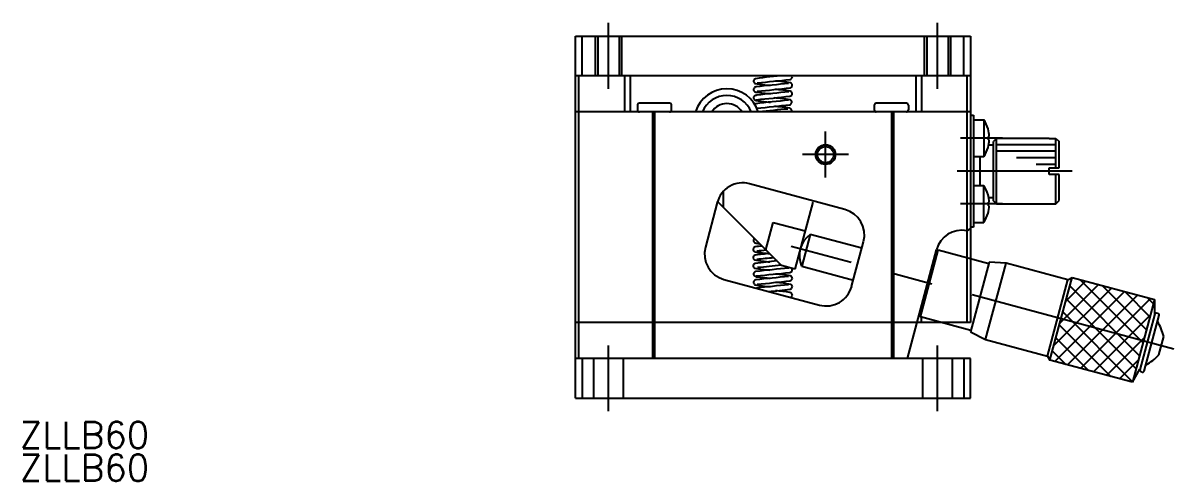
# Model space of a CAD drawing. Extents: x -2 to 362, y 0 to 230.
# Drawn here: x 0.5 to 175.4, y 0 to 69.6 of the extents above; entities that cross this region are included whole.
import ezdxf

# ---------------------------------------------------------------- set-up
doc = ezdxf.new("R2010")
doc.units = 0
doc.linetypes.add('CENTER', pattern=[50.8, 31.75, -6.35, 6.35, -6.35])
doc.linetypes.add('DASHED', pattern=[19.05, 12.7, -6.35])
doc.layers.get('0').update_dxf_attribs({"linetype": 'CONTINUOUS'})
doc.layers.add('CENTER', color=1, linetype='CENTER')
doc.styles.get("Standard").update_dxf_attribs({"font": 'txt.shx', "height": 3, "bigfont": 'bigfont.shx'})

# ---------------------------------------------------------------- blocks, each defined once
blk = doc.blocks.new('*U15')
at = {"color": 7, "linetype": 'CONTINUOUS'}
blk.add_text('ZLLB60', height=4, dxfattribs=at).set_placement((0, 5))
blk = doc.blocks.new('*U16')
at = {"color": 7, "linetype": 'CONTINUOUS'}
blk.add_text('ZLLB60', height=4, dxfattribs=at).set_placement((0, 0))

msp = doc.modelspace()

# ---------------------------------------------------------------- linework, layer by layer
at = {"color": 7, "linetype": 'CONTINUOUS'}
for p, q in [((84.48, 12.59), (84.48, 67.59)), ((84.48, 67.59), (144.48, 67.59)), ((85.48, 61.59), (85.48, 67.59)), ((143.48, 61.59), (143.48, 67.59)), ((144.48, 67.59), (144.48, 24.09)), ((84.48, 61.59), (144.48, 61.59)), ((84.98, 18.59), (84.98, 61.59)), ((91.9, 61.59), (91.9, 56.09)), ((92.78, 61.59), (92.78, 56.09)), ((117.35, 61.2), (117.41, 61.3)), ((117.41, 61.51), (117.37, 61.59)), ((117.43, 61.41), (117.41, 61.51)), ((117.41, 61.3), (117.43, 61.41)), ((136.18, 61.59), (136.18, 56.09)), ((137.06, 61.59), (137.06, 56.09)), ((143.98, 24.09), (143.98, 61.59)), ((111.57, 60.92), (111.53, 60.82)), ((111.53, 60.82), (111.54, 60.71)), ((111.55, 59.61), (111.53, 59.5)), ((111.53, 59.5), (111.55, 59.38)), ((111.54, 60.71), (111.57, 60.61)), ((111.61, 59.7), (111.55, 59.61)), ((111.63, 61.01), (111.57, 60.92)), ((111.57, 60.61), (111.63, 60.53)), ((111.68, 59.78), (111.61, 59.7)), ((111.71, 61.07), (111.63, 61.01)), ((111.63, 60.53), (111.7, 60.46)), ((111.78, 59.83), (111.68, 59.78)), ((111.7, 60.46), (111.8, 60.4)), ((111.82, 61.13), (111.71, 61.07)), ((111.91, 59.89), (111.78, 59.83)), ((117.08, 61.02), (117.18, 61.06)), ((117.1, 59.75), (117.22, 59.8)), ((117.25, 60.43), (117.14, 60.49)), ((117.18, 61.06), (117.27, 61.11)), ((117.22, 59.8), (117.31, 59.87)), ((117.33, 60.36), (117.25, 60.43)), ((117.27, 61.11), (117.35, 61.2)), ((117.31, 59.87), (117.38, 59.96)), ((117.39, 60.28), (117.33, 60.36)), ((117.38, 59.96), (117.42, 60.06)), ((117.42, 60.17), (117.39, 60.28)), ((117.42, 60.06), (117.42, 60.17)), ((111.54, 58.29), (111.53, 58.28)), ((111.53, 58.28), (111.53, 58.27)), ((111.53, 58.27), (111.53, 58.26)), ((111.53, 58.26), (111.53, 58.25)), ((111.53, 58.25), (111.53, 58.24)), ((111.53, 58.24), (111.53, 58.24)), ((111.53, 58.24), (111.53, 58.23)), ((111.53, 58.23), (111.53, 58.22)), ((111.53, 58.22), (111.53, 58.21)), ((111.53, 58.21), (111.53, 58.2)), ((111.53, 58.2), (111.53, 58.19)), ((111.53, 58.19), (111.53, 58.17)), ((111.53, 58.17), (111.54, 58.16)), ((111.55, 58.33), (111.54, 58.32)), ((111.54, 58.32), (111.54, 58.3)), ((111.54, 58.3), (111.54, 58.3)), ((111.54, 58.3), (111.54, 58.29)), ((111.54, 58.16), (111.54, 58.15)), ((111.54, 58.15), (111.54, 58.14)), ((111.54, 58.14), (111.55, 58.12)), ((111.55, 59.38), (111.6, 59.28)), ((111.56, 58.36), (111.55, 58.35)), ((111.55, 58.35), (111.55, 58.34)), ((111.55, 58.34), (111.55, 58.33)), ((111.55, 58.12), (111.55, 58.11)), ((111.55, 58.11), (111.56, 58.1)), ((111.57, 58.38), (111.56, 58.37)), ((111.56, 58.37), (111.56, 58.36)), ((111.56, 58.1), (111.56, 58.08)), ((111.56, 58.08), (111.57, 58.07)), ((111.58, 58.39), (111.57, 58.38)), ((111.57, 58.38), (111.57, 58.38)), ((111.57, 58.07), (111.58, 58.06)), ((111.59, 58.4), (111.58, 58.4)), ((111.58, 58.4), (111.58, 58.39)), ((111.58, 58.06), (111.59, 58.04)), ((111.6, 58.42), (111.59, 58.41)), ((111.59, 58.41), (111.59, 58.4)), ((111.59, 58.04), (111.59, 58.03)), ((111.59, 58.03), (111.6, 58.01)), ((111.6, 59.28), (111.68, 59.2)), ((111.61, 58.44), (111.6, 58.43)), ((111.6, 58.43), (111.6, 58.42)), ((111.6, 58.01), (111.62, 58)), ((111.62, 58.44), (111.61, 58.44)), ((111.63, 58.45), (111.62, 58.44)), ((111.62, 58), (111.63, 57.99)), ((111.64, 58.46), (111.63, 58.45)), ((111.63, 57.99), (111.64, 57.98)), ((111.65, 58.47), (111.64, 58.46)), ((111.64, 57.98), (111.65, 57.96)), ((111.66, 58.48), (111.65, 58.47)), ((111.65, 57.96), (111.67, 57.95)), ((111.67, 58.49), (111.66, 58.48)), ((111.68, 58.5), (111.67, 58.49)), ((111.67, 57.95), (111.68, 57.94)), ((111.68, 59.2), (111.77, 59.14)), ((111.69, 58.51), (111.68, 58.5)), ((111.68, 57.94), (111.69, 57.93)), ((111.71, 58.52), (111.69, 58.51)), ((111.69, 57.93), (111.7, 57.92)), ((111.7, 57.92), (111.72, 57.91)), ((111.72, 58.53), (111.71, 58.52)), ((111.73, 58.53), (111.72, 58.53)), ((111.72, 57.91), (111.73, 57.91)), ((111.75, 58.54), (111.73, 58.53)), ((111.73, 57.91), (111.75, 57.9)), ((111.76, 58.55), (111.75, 58.54)), ((111.75, 57.9), (111.76, 57.89)), ((111.78, 58.55), (111.76, 58.55)), ((111.76, 57.89), (111.77, 57.89)), ((111.77, 59.14), (111.9, 59.09)), ((111.77, 57.89), (111.78, 57.89)), ((111.79, 58.56), (111.78, 58.55)), ((111.78, 57.89), (111.79, 57.88)), ((111.81, 58.56), (111.79, 58.56)), ((111.79, 57.88), (111.81, 57.88)), ((111.83, 58.56), (111.81, 58.56)), ((111.81, 57.88), (111.82, 57.88)), ((111.82, 57.88), (111.83, 57.87)), ((111.84, 58.57), (111.83, 58.56)), ((111.83, 57.87), (111.84, 57.87)), ((111.85, 58.57), (111.84, 58.57)), ((111.84, 57.87), (111.96, 57.93)), ((111.84, 57.87), (111.95, 57.81)), ((111.86, 58.57), (111.85, 58.57)), ((111.87, 58.57), (111.86, 58.57)), ((111.89, 58.57), (111.87, 58.57)), ((111.9, 58.57), (111.89, 58.57)), ((111.91, 58.57), (111.9, 58.57)), ((111.92, 58.58), (111.91, 58.57)), ((112.01, 58.62), (111.92, 58.58)), ((117.07, 58.46), (117.18, 58.5)), ((117.19, 57.86), (117.08, 57.92)), ((117.22, 59.17), (117.12, 59.22)), ((117.18, 58.5), (117.27, 58.56)), ((117.27, 57.78), (117.19, 57.86)), ((117.31, 59.11), (117.22, 59.17)), ((117.27, 58.56), (117.35, 58.64)), ((117.33, 57.7), (117.27, 57.78)), ((117.37, 59.03), (117.31, 59.11)), ((117.35, 58.64), (117.4, 58.73)), ((117.42, 58.93), (117.37, 59.03)), ((117.4, 58.73), (117.42, 58.83)), ((117.42, 58.83), (117.42, 58.93)), ((144.48, 56.09), (84.48, 56.09)), ((93.88, 57.09), (93.88, 56.39)), ((98.78, 57.39), (94.18, 57.39)), ((96.18, 56.09), (96.18, 18.59)), ((96.48, 56.09), (96.48, 18.59)), ((99.08, 56.39), (99.08, 57.09)), ((111.74, 57.27), (111.71, 57.25)), ((111.87, 57.32), (111.74, 57.27)), ((117.04, 57.18), (117.16, 57.23)), ((117.17, 56.57), (117.06, 56.63)), ((117.16, 57.23), (117.25, 57.29)), ((117.25, 56.5), (117.17, 56.57)), ((117.25, 57.29), (117.32, 57.39)), ((117.31, 56.42), (117.25, 56.5)), ((117.28, 56.09), (117.3, 56.1)), ((117.3, 56.1), (117.33, 56.2)), ((117.34, 56.31), (117.31, 56.42)), ((117.32, 57.39), (117.36, 57.48)), ((117.37, 57.59), (117.33, 57.7)), ((117.33, 56.2), (117.34, 56.31)), ((117.36, 57.48), (117.37, 57.59)), ((129.88, 57.09), (129.88, 56.39)), ((134.78, 57.39), (130.18, 57.39)), ((132.48, 56.09), (132.48, 18.59)), ((132.78, 56.09), (132.78, 18.59)), ((135.08, 57.09), (135.08, 56.39)), ((144.48, 55.59), (144.98, 55.59)), ((144.98, 55.59), (144.98, 38.59)), ((144.98, 54.89), (146.52, 54.89)), ((146.52, 54.89), (146.52, 49.29)), ((147.18, 53.49), (147.17, 53.49)), ((147.36, 52.35), (147.17, 52.35)), ((147.17, 52.35), (147.17, 51.83)), ((147.36, 51.83), (147.17, 51.83)), ((147.27, 51.09), (147.98, 51.09)), ((148.48, 52.09), (147.98, 51.59)), ((147.98, 42.59), (147.98, 51.59)), ((148.48, 52.09), (156.48, 52.09)), ((148.48, 42.09), (148.48, 52.09)), ((156.48, 52.09), (156.48, 52.06)), ((156.48, 52.06), (157.48, 52.06)), ((157.48, 52.06), (157.98, 51.56)), ((157.48, 47.59), (157.48, 52.06)), ((157.98, 47.59), (157.98, 51.56)), ((144.98, 49.29), (146.52, 49.29)), ((145.98, 44.89), (145.98, 49.29)), ((147.18, 50.68), (147.17, 50.69)), ((156.48, 46.59), (156.48, 47.59)), ((156.48, 47.59), (157.98, 47.59)), ((157.98, 46.59), (156.48, 46.59)), ((157.48, 42.11), (157.48, 46.59)), ((157.98, 42.61), (157.98, 46.59)), ((106.95, 41.58), (106.95, 44.01)), ((125.42, 41.25), (110.92, 45.15)), ((144.98, 44.89), (146.52, 44.89)), ((146.52, 39.29), (146.52, 44.89)), ((106.01, 42.31), (104.21, 35.51)), ((115.79, 32.74), (106.06, 42.47)), ((120.54, 42.36), (117.82, 32.2)), ((147.18, 43.49), (147.17, 43.49)), ((147.36, 42.35), (147.17, 42.35)), ((147.17, 42.35), (147.17, 41.83)), ((147.27, 43.09), (147.98, 43.09)), ((148.48, 42.09), (147.98, 42.59)), ((148.48, 42.09), (156.48, 42.09)), ((156.48, 42.09), (156.48, 42.11)), ((156.48, 42.11), (157.48, 42.11)), ((157.48, 42.11), (157.98, 42.61)), ((147.36, 41.83), (147.17, 41.83)), ((147.18, 40.68), (147.17, 40.69)), ((113.42, 35.11), (114.54, 39.29)), ((114.54, 39.29), (119.37, 37.99)), ((144.98, 38.59), (144.48, 38.59)), ((144.98, 39.29), (146.52, 39.29)), ((111.61, 36.76), (111.55, 36.67)), ((111.69, 36.84), (111.61, 36.76)), ((120.14, 37.46), (118.85, 32.63)), ((127.98, 35.36), (120.14, 37.46)), ((143.97, 38.01), (144.04, 37.99)), ((144.04, 37.99), (144.48, 38.34)), ((111.48, 35.3), (111.46, 35.19)), ((111.46, 35.19), (111.49, 35.07)), ((111.52, 35.39), (111.48, 35.3)), ((111.49, 35.07), (111.54, 34.98)), ((111.59, 35.47), (111.52, 35.39)), ((111.55, 36.67), (111.53, 36.56)), ((111.53, 36.56), (111.55, 36.44)), ((111.54, 34.98), (111.62, 34.9)), ((111.55, 36.44), (111.6, 36.34)), ((111.68, 35.53), (111.59, 35.47)), ((111.6, 36.34), (111.67, 36.26)), ((111.67, 36.26), (111.75, 36.2)), ((111.79, 35.57), (111.68, 35.53)), ((111.75, 36.2), (111.85, 36.16)), ((126.44, 29.56), (128.24, 36.36)), ((139.31, 35.12), (134.88, 18.59)), ((136.89, 24.94), (139.61, 35.08)), ((139.61, 35.08), (139.25, 34.87)), ((147.29, 33.02), (139.61, 35.08)), ((111.48, 34.05), (111.46, 33.94)), ((111.46, 33.94), (111.49, 33.83)), ((111.52, 34.14), (111.48, 34.05)), ((111.49, 33.83), (111.54, 33.73)), ((111.59, 34.22), (111.52, 34.14)), ((111.54, 33.73), (111.62, 33.65)), ((111.68, 34.28), (111.59, 34.22)), ((111.62, 34.9), (111.71, 34.85)), ((111.62, 33.65), (111.71, 33.6)), ((111.79, 34.32), (111.68, 34.28)), ((147.36, 33.26), (144.51, 22.64)), ((149.9, 33.1), (147.36, 33.26)), ((111.48, 32.79), (111.46, 32.68)), ((111.46, 32.68), (111.49, 32.57)), ((111.52, 32.88), (111.48, 32.79)), ((111.49, 32.57), (111.54, 32.48)), ((111.59, 32.96), (111.52, 32.88)), ((111.54, 31.52), (111.53, 31.5)), ((111.53, 31.5), (111.53, 31.49)), ((111.53, 31.49), (111.53, 31.48)), ((111.54, 32.48), (111.62, 32.4)), ((111.55, 31.56), (111.54, 31.54)), ((111.54, 31.54), (111.54, 31.53)), ((111.54, 31.53), (111.54, 31.52)), ((111.56, 31.57), (111.55, 31.56)), ((111.57, 31.6), (111.56, 31.59)), ((111.56, 31.59), (111.56, 31.57)), ((111.58, 31.61), (111.57, 31.6)), ((111.59, 31.63), (111.58, 31.62)), ((111.58, 31.62), (111.58, 31.61)), ((111.68, 33.02), (111.59, 32.96)), ((111.6, 31.65), (111.59, 31.63)), ((111.61, 31.66), (111.6, 31.65)), ((111.62, 31.67), (111.61, 31.66)), ((111.62, 32.4), (111.71, 32.34)), ((111.63, 31.68), (111.62, 31.67)), ((111.64, 31.7), (111.63, 31.68)), ((111.66, 31.71), (111.64, 31.7)), ((111.67, 31.72), (111.66, 31.71)), ((111.69, 31.73), (111.67, 31.72)), ((111.79, 33.07), (111.68, 33.02)), ((111.71, 31.75), (111.69, 31.73)), ((111.72, 31.76), (111.71, 31.75)), ((111.74, 31.77), (111.72, 31.76)), ((111.76, 31.78), (111.74, 31.77)), ((111.78, 31.79), (111.76, 31.78)), ((111.81, 31.8), (111.78, 31.79)), ((111.83, 31.81), (111.81, 31.8)), ((111.85, 31.81), (111.83, 31.81)), ((111.87, 31.81), (111.85, 31.81)), ((111.89, 31.82), (111.87, 31.81)), ((111.9, 31.82), (111.89, 31.82)), ((117.82, 32.2), (115.79, 32.74)), ((117.05, 31.68), (117.16, 31.72)), ((117.16, 31.72), (117.26, 31.77)), ((117.26, 31.77), (117.33, 31.84)), ((117.32, 32.32), (117.31, 32.34)), ((117.38, 32.24), (117.32, 32.32)), ((117.33, 31.84), (117.39, 31.93)), ((117.42, 32.15), (117.38, 32.24)), ((117.39, 31.93), (117.42, 32.04)), ((117.42, 32.04), (117.42, 32.15)), ((118.85, 32.63), (126.7, 30.52)), ((146.79, 21.51), (149.9, 33.1)), ((159.32, 30.57), (149.9, 33.1)), ((107.04, 30.62), (121.54, 26.72)), ((111.53, 31.48), (111.53, 31.46)), ((111.53, 31.46), (111.53, 31.45)), ((111.53, 31.45), (111.53, 31.44)), ((111.53, 31.44), (111.53, 31.42)), ((111.53, 31.42), (111.53, 31.41)), ((111.53, 31.41), (111.53, 31.4)), ((111.53, 31.4), (111.53, 31.39)), ((111.53, 31.39), (111.54, 31.38)), ((111.54, 30.27), (111.53, 30.16)), ((111.53, 30.16), (111.55, 30.05)), ((111.54, 31.38), (111.54, 31.37)), ((111.54, 31.37), (111.54, 31.36)), ((111.54, 31.36), (111.54, 31.36)), ((111.54, 31.36), (111.54, 31.36)), ((111.54, 31.36), (111.54, 31.35)), ((111.54, 31.35), (111.54, 31.35)), ((111.54, 31.35), (111.54, 31.35)), ((111.54, 31.35), (111.54, 31.35)), ((111.54, 31.35), (111.54, 31.35)), ((111.54, 31.35), (111.54, 31.35)), ((111.54, 31.35), (111.54, 31.35)), ((111.54, 31.35), (111.55, 31.34)), ((111.59, 30.36), (111.54, 30.27)), ((111.55, 31.34), (111.55, 31.34)), ((111.55, 31.34), (111.55, 31.34)), ((111.55, 31.34), (111.55, 31.34)), ((111.55, 31.34), (111.55, 31.34)), ((111.55, 31.34), (111.55, 31.34)), ((111.55, 31.34), (111.55, 31.34)), ((111.55, 31.34), (111.55, 31.34)), ((111.55, 31.34), (111.55, 31.34)), ((111.55, 31.34), (111.55, 31.33)), ((111.55, 31.33), (111.55, 31.33)), ((111.55, 31.33), (111.55, 31.33)), ((111.55, 31.33), (111.55, 31.33)), ((111.55, 31.33), (111.55, 31.33)), ((111.55, 31.33), (111.55, 31.32)), ((111.55, 31.32), (111.55, 31.32)), ((111.55, 31.32), (111.55, 31.32)), ((111.55, 31.32), (111.56, 31.32)), ((111.55, 30.05), (111.61, 29.95)), ((111.56, 31.32), (111.56, 31.32)), ((111.56, 31.32), (111.56, 31.31)), ((111.56, 31.31), (111.56, 31.31)), ((111.56, 31.31), (111.56, 31.3)), ((111.56, 31.3), (111.56, 31.3)), ((111.56, 31.3), (111.56, 31.3)), ((111.56, 31.3), (111.57, 31.29)), ((111.57, 31.29), (111.57, 31.29)), ((111.57, 31.29), (111.57, 31.29)), ((111.57, 31.29), (111.58, 31.28)), ((111.58, 31.28), (111.58, 31.27)), ((111.58, 31.27), (111.58, 31.26)), ((111.58, 31.26), (111.59, 31.26)), ((111.59, 31.26), (111.6, 31.25)), ((111.66, 30.44), (111.59, 30.36)), ((111.6, 31.25), (111.6, 31.24)), ((111.6, 31.24), (111.61, 31.23)), ((111.61, 31.23), (111.62, 31.22)), ((111.61, 29.95), (111.68, 29.87)), ((111.62, 31.22), (111.64, 31.21)), ((111.64, 31.21), (111.65, 31.2)), ((111.65, 31.2), (111.67, 31.19)), ((111.75, 30.5), (111.66, 30.44)), ((111.67, 31.19), (111.68, 31.17)), ((111.68, 31.17), (111.7, 31.16)), ((111.68, 29.87), (111.77, 29.82)), ((111.7, 31.16), (111.72, 31.16)), ((111.72, 31.16), (111.74, 31.15)), ((111.74, 31.15), (111.76, 31.14)), ((111.86, 30.54), (111.75, 30.5)), ((111.76, 31.14), (111.78, 31.14)), ((111.76, 31.14), (111.95, 31.04)), ((111.78, 31.14), (111.81, 31.13)), ((111.81, 31.13), (111.83, 31.13)), ((111.83, 31.13), (111.86, 31.13)), ((111.86, 31.13), (111.88, 31.13)), ((111.88, 31.13), (111.98, 31.16)), ((117.04, 30.41), (117.17, 30.45)), ((117.2, 31.14), (117.1, 31.18)), ((117.17, 30.45), (117.27, 30.51)), ((117.27, 29.82), (117.18, 29.87)), ((117.29, 31.08), (117.2, 31.14)), ((117.27, 30.51), (117.35, 30.59)), ((117.35, 29.74), (117.27, 29.82)), ((117.36, 31), (117.29, 31.08)), ((117.35, 30.59), (117.4, 30.68)), ((117.4, 29.65), (117.35, 29.74)), ((117.42, 30.89), (117.36, 31)), ((117.4, 30.68), (117.43, 30.79)), ((117.43, 30.79), (117.42, 30.89)), ((156.21, 18.98), (159.32, 30.57)), ((156.56, 18.37), (159.93, 30.93)), ((159.32, 30.57), (159.93, 30.93)), ((159.93, 30.93), (172.49, 27.56)), ((117.19, 28.59), (117.06, 28.64)), ((117.12, 29.16), (117.21, 29.2)), ((117.29, 28.53), (117.19, 28.59)), ((117.21, 29.2), (117.3, 29.27)), ((117.26, 27.95), (117.34, 28.03)), ((117.36, 28.44), (117.29, 28.53)), ((117.3, 29.27), (117.37, 29.35)), ((117.34, 28.03), (117.4, 28.13)), ((117.41, 28.35), (117.36, 28.44)), ((117.37, 29.35), (117.41, 29.45)), ((117.43, 29.55), (117.4, 29.65)), ((117.4, 28.13), (117.43, 28.23)), ((117.41, 29.45), (117.43, 29.55)), ((117.43, 28.23), (117.41, 28.35)), ((117.17, 27.9), (117.26, 27.95)), ((172.49, 27.56), (169.12, 15)), ((172.49, 27.56), (172.49, 25.28)), ((136.68, 25.31), (136.89, 24.94)), ((144.57, 22.88), (136.89, 24.94)), ((137.06, 24.09), (137.06, 24.9)), ((172.51, 25.38), (170.23, 16.88)), ((170.91, 16.7), (173.19, 25.19)), ((173.05, 25.44), (172.76, 25.52)), ((144.48, 24.09), (84.48, 24.09)), ((144.51, 22.64), (146.79, 21.51)), ((146.79, 21.51), (156.21, 18.98)), ((173.12, 19.16), (173.87, 21.95)), ((144.48, 18.59), (84.48, 18.59)), ((85.48, 18.59), (85.48, 12.59)), ((143.48, 18.59), (143.48, 12.59)), ((144.48, 12.59), (144.48, 18.59)), ((156.21, 18.98), (156.56, 18.37)), ((169.12, 15), (156.56, 18.37)), ((169.12, 15), (170.26, 16.98)), ((170.37, 16.63), (170.66, 16.55)), ((84.48, 12.59), (144.48, 12.59))]:
    msp.add_line(p, q, dxfattribs=at)
at = {"color": 3, "linetype": 'DASHED'}
for p, q in [((87.48, 67.59), (87.48, 61.59)), ((87.86, 67.59), (87.86, 61.59)), ((91.1, 67.59), (91.1, 61.59)), ((91.48, 67.59), (91.48, 61.59)), ((137.48, 67.59), (137.48, 61.59)), ((137.86, 67.59), (137.86, 61.59)), ((141.1, 67.59), (141.1, 61.59)), ((141.48, 67.59), (141.48, 61.59)), ((87.23, 18.59), (87.23, 12.59)), ((91.73, 18.59), (91.73, 12.59)), ((137.23, 18.59), (137.23, 12.59)), ((141.73, 18.59), (141.73, 12.59))]:
    msp.add_line(p, q, dxfattribs=at)
at = {"color": 3, "linetype": 'CONTINUOUS'}
for p, q in [((157.48, 51.09), (148.48, 51.09)), ((157.48, 50.09), (148.48, 50.09)), ((157.48, 49.09), (151.48, 49.09)), ((157.48, 48.09), (154.48, 48.09)), ((158.05, 23.92), (163.97, 29.84)), ((158.97, 27.34), (162, 30.37)), ((159.88, 30.76), (160.03, 30.9)), ((161.11, 30.61), (170.73, 20.99)), ((157.13, 20.51), (165.94, 29.31)), ((157.3, 18.17), (167.91, 28.78)), ((159.27, 17.64), (169.88, 28.25)), ((159.58, 29.63), (170.2, 19.02)), ((164.53, 29.69), (171.25, 22.96)), ((167.94, 28.77), (171.78, 24.93)), ((159.06, 27.66), (169.67, 17.05)), ((161.24, 17.11), (171.85, 27.72)), ((171.36, 27.86), (172.31, 26.91)), ((158.53, 25.69), (169.14, 15.08)), ((163.21, 16.58), (171.86, 25.23)), ((158, 23.72), (165.84, 15.88)), ((157.47, 21.75), (162.42, 16.8)), ((165.18, 16.05), (170.95, 21.82)), ((156.94, 19.78), (159.01, 17.71)), ((167.16, 15.53), (170.03, 18.4))]:
    msp.add_line(p, q, dxfattribs=at)
msp.add_circle((122.48, 49.59), 1.5, dxfattribs=at)
at = {"color": 7, "linetype": 'CONTINUOUS'}
msp.add_circle((122.48, 49.59), 1.23, dxfattribs=at)
for centre, radius, start, end in [((120.47, -0.44), 62.17, 93.908, 98.0037), ((107.48, 54.59), 5, 17.4576, 162.5424), ((115, 77.19), 17.09, 259.2066, 267.07), ((131.76, -113.2), 174.22, 94.9085, 96.5414), ((98.12, 216.31), 157.71, 275.0842, 276.9144), ((101.56, 189.33), 129.25, 274.6792, 276.8939), ((114.03, 42.93), 16.58, 79.2618, 87.2665), ((114, 44.07), 16.72, 79.1735, 87.0828), ((107.48, 54.59), 3.99, 22.0824, 157.9176), ((132.73, -118.15), 176.71, 95.1523, 96.7786), ((115.31, 79.83), 21.01, 260.6445, 266.8308), ((115.19, 77.66), 20.12, 260.7459, 266.9224), ((76.71, 419.51), 363.29, 275.5683, 276.3776), ((240.86, -1157.42), 1222.85, 95.81837, 96.04802), ((113.94, 41.5), 16.72, 79.1735, 87.5835), ((94.18, 57.09), 0.3, 90, 180), ((94.18, 56.39), 0.3, 180, 270), ((98.78, 57.09), 0.3, 0, 90.0179), ((98.78, 56.39), 0.3, 270, 360), ((107.48, 54.59), 2.75, 33.0557, 146.9443), ((98.06, 213.74), 157.71, 275.0842, 276.9144), ((131.67, -117.06), 174.22, 94.9085, 96.3648), ((113.92, 40.21), 16.72, 79.1735, 87.3044), ((130.18, 57.09), 0.3, 90, 180), ((130.18, 56.39), 0.3, 180, 270), ((134.78, 57.09), 0.3, 0, 90.0179), ((134.78, 56.39), 0.3, 270, 360), ((142.38, 52.09), 5, 16.2858, 34.0558), ((142.38, 52.09), 4.99, 2.9848, 16.2726), ((142.38, 52.09), 4.99, 343.7274, 357.0152), ((142.38, 52.09), 5, 325.9442, 343.7142), ((109.88, 41.29), 4, 74.9457, 165.1735), ((142.38, 42.09), 5, 16.2858, 34.0558), ((142.38, 42.09), 4.99, 2.9848, 16.2726), ((124.38, 37.39), 4, 345.1735, 74.9457), ((142.38, 42.09), 5, 325.9442, 343.7142), ((142.38, 42.09), 4.99, 343.7274, 357.0152), ((122.47, 34.25), 3.97, 125.9403, 204.023), ((143.18, 34.09), 4, 78.5363, 164.9816), ((108.08, 34.49), 4, 165.1735, 254.9457), ((126.98, -87.91), 124.42, 96.5296, 97.013), ((112.88, 40.11), 4.08, 255.3642, 264.4845), ((96.31, 214.15), 179.86, 275.0166, 275.4629), ((114.91, 51.01), 16.48, 258.8051, 266.8581), ((114.91, 49.76), 16.48, 258.8051, 266.8581), ((126.98, -89.16), 124.42, 96.008, 97.013), ((126.98, -90.42), 124.42, 95.4787, 97.013), ((96.31, 212.89), 179.86, 275.0166, 275.8296), ((114.91, 48.5), 16.48, 258.8051, 266.8581), ((127.09, -91.67), 124.42, 94.7079, 97.013), ((57.32, 585.04), 556.57, 275.6362, 276.1604), ((96.42, 211.64), 179.86, 275.0166, 276.1585), ((114.97, 45.98), 16.48, 258.8051, 266.8581), ((127.05, -92.94), 124.42, 94.7079, 97.013), ((115.3, 51.81), 21.04, 260.8386, 266.66), ((127.05, -94.2), 124.42, 94.7079, 96.9616), ((96.37, 209.08), 179.86, 275.0166, 276.5978), ((113.83, 12.85), 18.61, 79.8744, 86.8094), ((114.38, 17.22), 12.95, 77.5194, 87.7765), ((112.11, 60.37), 31.61, 273.072, 279.1212), ((113.71, 8.92), 20.01, 80.3635, 86.637), ((122.58, 30.59), 4, 254.9457, 345.1735), ((172.7, 25.32), 0.2, 74.9812, 164.9818), ((172.99, 25.25), 0.2, 344.9816, 74.9816), ((166.56, 20.26), 7.5, 12.9962, 31.9166), ((167.64, 24.28), 7.5, 298.0467, 316.9671), ((170.42, 16.82), 0.2, 164.9816, 254.9816), ((170.71, 16.75), 0.2, 254.9816, 344.9816)]:
    msp.add_arc(centre, radius, start, end, dxfattribs=at)
at = {"layer": 'CENTER', "color": 1, "linetype": 'CENTER'}
for p, q in [((89.48, 59.59), (89.48, 69.59)), ((139.48, 59.59), (139.48, 69.59)), ((122.48, 46.09), (122.48, 53.09)), ((149.36, 52.09), (142.98, 52.09)), ((125.98, 49.59), (118.98, 49.59)), ((159.98, 47.09), (142.48, 47.09)), ((149.36, 42.09), (142.98, 42.09)), ((175.43, 20.04), (117.23, 35.65)), ((89.48, 10.59), (89.48, 20.59)), ((139.48, 10.59), (139.48, 20.59))]:
    msp.add_line(p, q, dxfattribs=at)

# ---------------------------------------------------------------- block references
at = {"color": 7, "linetype": 'CONTINUOUS'}
for name in ['*U15', '*U16']:
    msp.add_blockref(name, (0, 0), dxfattribs=at)

doc.saveas('drawing.dxf')
